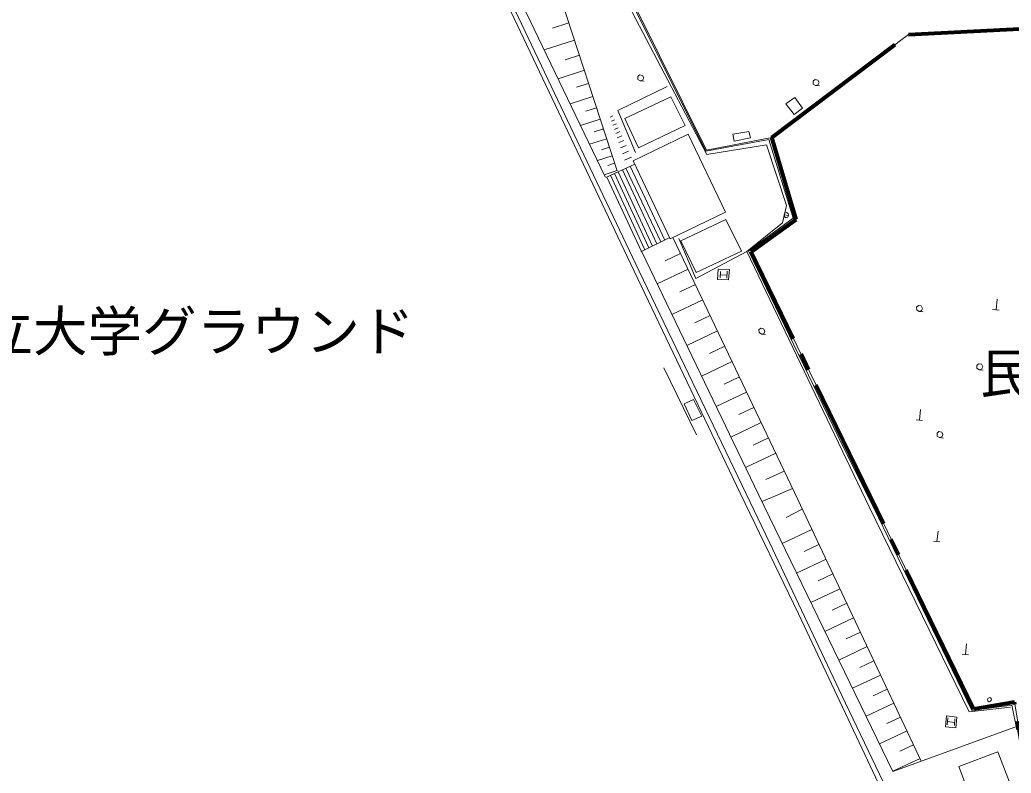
# Model space of a CAD drawing. Units: millimetres, scale not verified. Extents: x -594000 to 594000, y -420000 to 420000.
# Drawn here: x -221504 to -105964, y -194134 to -106314 of the extents above; entities that cross this region are included whole.
import ezdxf
from ezdxf.enums import TextEntityAlignment as Align

# ---------------------------------------------------------------- set-up
doc = ezdxf.new("R2010")
doc.units = ezdxf.units.MM
doc.header["$LTSCALE"] = 2000
doc.linetypes.add('CHAIN2', pattern=[12, 9, -1, 1, -1])
for name, color, linetype, lineweight in [('0-0_0', 4, 'Continuous', 18), ('0-2_2', 4, 'Continuous', 18), ('0-4_4', 4, 'Continuous', 18), ('0-6_6', 2, 'Continuous', 40), ('0-B_11', 4, 'Continuous', 18), ('1-0_0', 4, 'Continuous', 18), ('1-4_4', 4, 'Continuous', 18), ('1-9_9', 4, 'Continuous', 18), ('1-C_12', 4, 'Continuous', 18), ('1-D_13', 4, 'Continuous', 18)]:
    doc.layers.add(name, color=color, linetype=linetype, lineweight=lineweight)
doc.styles.add('HG丸ｺﾞｼｯｸM-PRO', font='')
doc.styles.add('ＭＳ 明朝', font='')
doc.styles.get('HG丸ｺﾞｼｯｸM-PRO').set_extended_font_data('HG丸ｺﾞｼｯｸM-PRO')
doc.styles.get('ＭＳ 明朝').set_extended_font_data('MS Mincho')

msp = doc.modelspace()

# ---------------------------------------------------------------- linework, layer by layer
at = {"layer": '0-0_0'}
for p, q in [((-149489, -112923), (-149264, -112735)), ((-149468, -113255), (-149489, -112923)), ((-149264, -112735), (-148940, -112792)), ((-148940, -112792), (-148791, -113090)), ((-148791, -113090), (-148894, -113324)), ((-149189, -113441), (-149468, -113255)), ((-149043, -113401), (-149189, -113441)), ((-148730, -113482), (-149189, -113441)), ((-148894, -113324), (-149043, -113401)), ((-129051, -113468), (-128826, -113279)), ((-129030, -113800), (-129051, -113468)), ((-128751, -113986), (-129030, -113800)), ((-128826, -113279), (-128502, -113336)), ((-128605, -113946), (-128751, -113986)), ((-128292, -114026), (-128751, -113986)), ((-128456, -113868), (-128605, -113946)), ((-128502, -113336), (-128353, -113634)), ((-128353, -113634), (-128456, -113868)), ((-132430, -129056), (-131933, -129108)), ((-116996, -139792), (-116771, -139603)), ((-116976, -140124), (-116996, -139792)), ((-116771, -139603), (-116447, -139660)), ((-116447, -139660), (-116299, -139959)), ((-107602, -138889), (-107732, -140122)), ((-116697, -140310), (-116976, -140124)), ((-116551, -140270), (-116697, -140310)), ((-116237, -140350), (-116697, -140310)), ((-116402, -140192), (-116551, -140270)), ((-116299, -139959), (-116402, -140192)), ((-108121, -140081), (-107373, -140160)), ((-135362, -142449), (-135137, -142260)), ((-135342, -142781), (-135362, -142449)), ((-135063, -142967), (-135342, -142781)), ((-135137, -142260), (-134814, -142317)), ((-134917, -142927), (-135063, -142967)), ((-134604, -143007), (-135063, -142967)), ((-134768, -142849), (-134917, -142927)), ((-134814, -142317), (-134665, -142615)), ((-134665, -142615), (-134768, -142849)), ((-109978, -146600), (-109753, -146411)), ((-109958, -146932), (-109978, -146600)), ((-109753, -146411), (-109430, -146468)), ((-109430, -146468), (-109281, -146767)), ((-109679, -147118), (-109958, -146932)), ((-109533, -147078), (-109679, -147118)), ((-109219, -147158), (-109679, -147118)), ((-109384, -147000), (-109533, -147078)), ((-109281, -146767), (-109384, -147000)), ((-116535, -151753), (-116664, -152986)), ((-117053, -152945), (-116305, -153024)), ((-114608, -154504), (-114383, -154316)), ((-114587, -154836), (-114608, -154504)), ((-114383, -154316), (-114059, -154373)), ((-114059, -154373), (-113910, -154671)), ((-113910, -154671), (-114013, -154904)), ((-114308, -155022), (-114587, -154836)), ((-114162, -154982), (-114308, -155022)), ((-113849, -155062), (-114308, -155022)), ((-114013, -154904), (-114162, -154982)), ((-114491, -165913), (-114620, -167146)), ((-115009, -167105), (-114261, -167184)), ((-111157, -179056), (-111287, -180289)), ((-111676, -180249), (-110928, -180327)), ((-108736, -185543), (-108653, -185379)), ((-108680, -185714), (-108736, -185543)), ((-108524, -185800), (-108680, -185714)), ((-108653, -185379), (-108470, -185328)), ((-108354, -185752), (-108524, -185800)), ((-108470, -185328), (-108314, -185414)), ((-108267, -185596), (-108354, -185752)), ((-108314, -185414), (-108267, -185596))]:
    msp.add_line(p, q, dxfattribs=at)
at = {"layer": '0-0_0', "color": 1, "linetype": 'CHAIN2', "lineweight": 80}
msp.add_lwpolyline([(-234421, -255371), (-209689, -265138), (-189536, -255827), (-118453, -224327), (-99184, -215348), (-102119, -205820), (-105585, -185856), (-110310, -186661), (-136252, -133363), (-131041, -129601), (-133867, -120018), (-117935, -108008), (-93939, -106778), (-85065, -130820), (-77694, -167799), (-75328, -176656)], dxfattribs=at)
at = {"layer": '0-0_0'}
msp.add_lwpolyline([(-132430, -129056), (-132359, -128863), (-132151, -128786), (-131963, -128905), (-131933, -129108), (-132005, -129301), (-132213, -129377), (-132401, -129259)], close=True, dxfattribs=at)
at = {"layer": '0-2_2'}
for points in [[(-137553, -161508), (-150704, -133895), (-159805, -114764), (-165367, -102993), (-165861, -84839)], [(-165604, -84791), (-165342, -84806), (-164906, -102804), (-149303, -135614), (-136844, -161583)], [(-114190, -210505), (-120135, -198058), (-130744, -175570), (-137553, -161508)], [(-136844, -161583), (-134077, -167337), (-125702, -185090), (-119145, -198791), (-113696, -210277)]]:
    msp.add_lwpolyline(points, dxfattribs=at)
at = {"layer": '0-4_4'}
for p, q in [((-153221, -124709), (-149835, -123126)), ((-150866, -123608), (-146794, -132208)), ((-150374, -123378), (-146329, -131981)), ((-153088, -124646), (-149042, -133311)), ((-152643, -124439), (-148644, -133115)), ((-152190, -124227), (-148195, -132895)), ((-151786, -124038), (-147762, -132683)), ((-151261, -123793), (-147271, -132442)), ((-149139, -133358), (-145766, -131704))]:
    msp.add_line(p, q, dxfattribs=at)
at = {"layer": '0-B_11'}
msp.add_line((-142634, -154689), (-146458, -146888), dxfattribs=at)
for points in [[(-122522, -163088), (-136762, -133323), (-132614, -129993), (-132168, -127966), (-134483, -120884), (-141445, -121994), (-153002, -99903), (-157148, -77212), (-157368, -75934)], [(-122000, -163143), (-125531, -156075), (-131352, -144127), (-136560, -133261), (-131389, -129424), (-134201, -120270), (-141560, -121626), (-152596, -99465), (-156799, -75804)], [(-133867, -120018), (-117935, -108008), (-93939, -106778)], [(-146074, -114087), (-151789, -116881), (-149740, -121774)], [(-144713, -131820), (-142727, -136469), (-136762, -133323)], [(-122522, -163088), (-110859, -186980), (-106038, -186449)], [(-122000, -163143), (-110566, -186823), (-105870, -186199), (-105311, -189085)]]:
    msp.add_lwpolyline(points, dxfattribs=at)
at = {"layer": '1-0_0'}
for points in [[(-150980, -117817), (-149383, -121233), (-143942, -118649), (-145634, -115299)], [(-131271, -117352), (-132217, -116095), (-131184, -115363), (-130285, -116602)], [(-138266, -120478), (-138404, -119647), (-136533, -119318), (-136364, -120089)], [(-144465, -132096), (-142666, -135760), (-137401, -133296), (-139208, -129595)], [(-143172, -153010), (-144071, -151069), (-142975, -150569), (-142015, -152530)], [(-107536, -191642), (-112055, -193348), (-109150, -201094), (-104535, -199435)]]:
    msp.add_lwpolyline(points, close=True, dxfattribs=at)
at = {"layer": '1-4_4'}
msp.add_lwpolyline([(-150019, -122738), (-145697, -131851), (-139269, -128740), (-143606, -119649)], close=True, dxfattribs=at)
at = {"layer": '1-9_9'}
for p, q in [((-139854, -135650), (-139870, -136389)), ((-139832, -136029), (-139107, -136080)), ((-139059, -135621), (-139094, -136422)), ((-113346, -187689), (-113421, -188509)), ((-113391, -188123), (-112571, -188211)), ((-112540, -187800), (-112586, -188586))]:
    msp.add_line(p, q, dxfattribs=at)
for points in [[(-140190, -136569), (-140101, -135373), (-138799, -135423), (-138902, -136630)], [(-113630, -188714), (-113520, -187443), (-112294, -187612), (-112400, -188844)]]:
    msp.add_lwpolyline(points, close=True, dxfattribs=at)
at = {"layer": '1-C_12'}
for p, q in [((-157520, -106649), (-159413, -107267)), ((-156858, -108678), (-160374, -109824)), ((-156285, -110435), (-157926, -110971)), ((-155711, -112194), (-158760, -113188)), ((-155214, -113718), (-156637, -114182)), ((-154718, -115242), (-157360, -116104)), ((-154286, -116564), (-155519, -116966)), ((-152391, -117518), (-152689, -117653)), ((-153855, -117885), (-156146, -118632)), ((-152185, -117974), (-152531, -118130)), ((-151980, -118430), (-152372, -118607)), ((-151774, -118886), (-152214, -119084)), ((-153482, -119030), (-154551, -119378)), ((-151570, -119342), (-152056, -119560)), ((-151351, -119828), (-151887, -120070)), ((-153108, -120176), (-155094, -120824)), ((-152785, -121169), (-153711, -121471)), ((-151108, -120365), (-151700, -120631)), ((-150842, -120957), (-151495, -121251)), ((-152460, -122161), (-154183, -122722)), ((-150547, -121610), (-151268, -121935)), ((-150223, -122331), (-151018, -122689)), ((-152180, -123022), (-152984, -123284)), ((-151899, -123883), (-153391, -124370)), ((-145347, -131750), (-130840, -162214)), ((-135390, -161735), (-149024, -133345)), ((-144486, -133558), (-146291, -134417)), ((-143625, -135366), (-147228, -137082)), ((-142767, -137168), (-144565, -138024)), ((-141909, -138970), (-145501, -140680)), ((-141054, -140765), (-142847, -141620)), ((-140198, -142562), (-143779, -144267)), ((-139346, -144352), (-141133, -145204)), ((-138494, -146143), (-142062, -147842)), ((-137643, -147926), (-139425, -148775)), ((-136793, -149711), (-140351, -151404)), ((-135947, -151489), (-137723, -152335)), ((-135100, -153267), (-138645, -154956)), ((-134256, -155040), (-136025, -155883)), ((-133411, -156813), (-136946, -158496)), ((-132403, -158930), (-134555, -159917)), ((-119748, -193926), (-135390, -161735)), ((-131445, -160942), (-133686, -161914)), ((-133686, -161914), (-135035, -162465)), ((-130840, -162214), (-116440, -192727)), ((-130307, -163343), (-132169, -164312)), ((-129183, -165726), (-132654, -167364)), ((-128363, -167462), (-130089, -168276)), ((-127544, -169198), (-130976, -170818)), ((-126734, -170914), (-128440, -171720)), ((-125924, -172631), (-129318, -174232)), ((-125124, -174327), (-126810, -175124)), ((-124322, -176024), (-127677, -177608)), ((-123531, -177701), (-125199, -178488)), ((-122739, -179378), (-126056, -180944)), ((-121957, -181037), (-123606, -181815)), ((-121175, -182695), (-124453, -184243)), ((-120401, -184335), (-122031, -185104)), ((-119627, -185974), (-122868, -187503)), ((-118862, -187595), (-120473, -188355)), ((-118097, -189215), (-121302, -190728)), ((-117342, -190817), (-118934, -191569)), ((-116585, -192420), (-119754, -193915))]:
    msp.add_line(p, q, dxfattribs=at)
for points in [[(-182874, -56765), (-175457, -57703), (-173064, -59905), (-159136, -80239), (-159080, -82543), (-160478, -89066), (-159076, -101878), (-151891, -123908)], [(-153274, -124616), (-163492, -103331), (-164114, -84019)]]:
    msp.add_lwpolyline(points, dxfattribs=at)
at = {"layer": '1-D_13'}
for points in [[(-121739, -163170), (-136252, -133363), (-131041, -129601), (-133867, -120018), (-141457, -121503), (-152410, -99398), (-156432, -75753), (-172106, -55339), (-183270, -52088), (-182345, -62794)], [(-119748, -193926), (-105114, -188619), (-105585, -185856), (-110310, -186661), (-121739, -163170)]]:
    msp.add_lwpolyline(points, dxfattribs=at)

# ---------------------------------------------------------------- texts
at = {"layer": '0-6_6'}
for s, style, p in [('府立大学グラウンド', 'HG丸ｺﾞｼｯｸM-PRO', (-232654, -146334)), ('民有地', 'ＭＳ 明朝', (-109605, -151261))]:
    msp.add_text(s, height=4655, dxfattribs=dict(at, style=style)).set_placement(p, align=Align.BOTTOM_LEFT)

doc.saveas('drawing.dxf')
